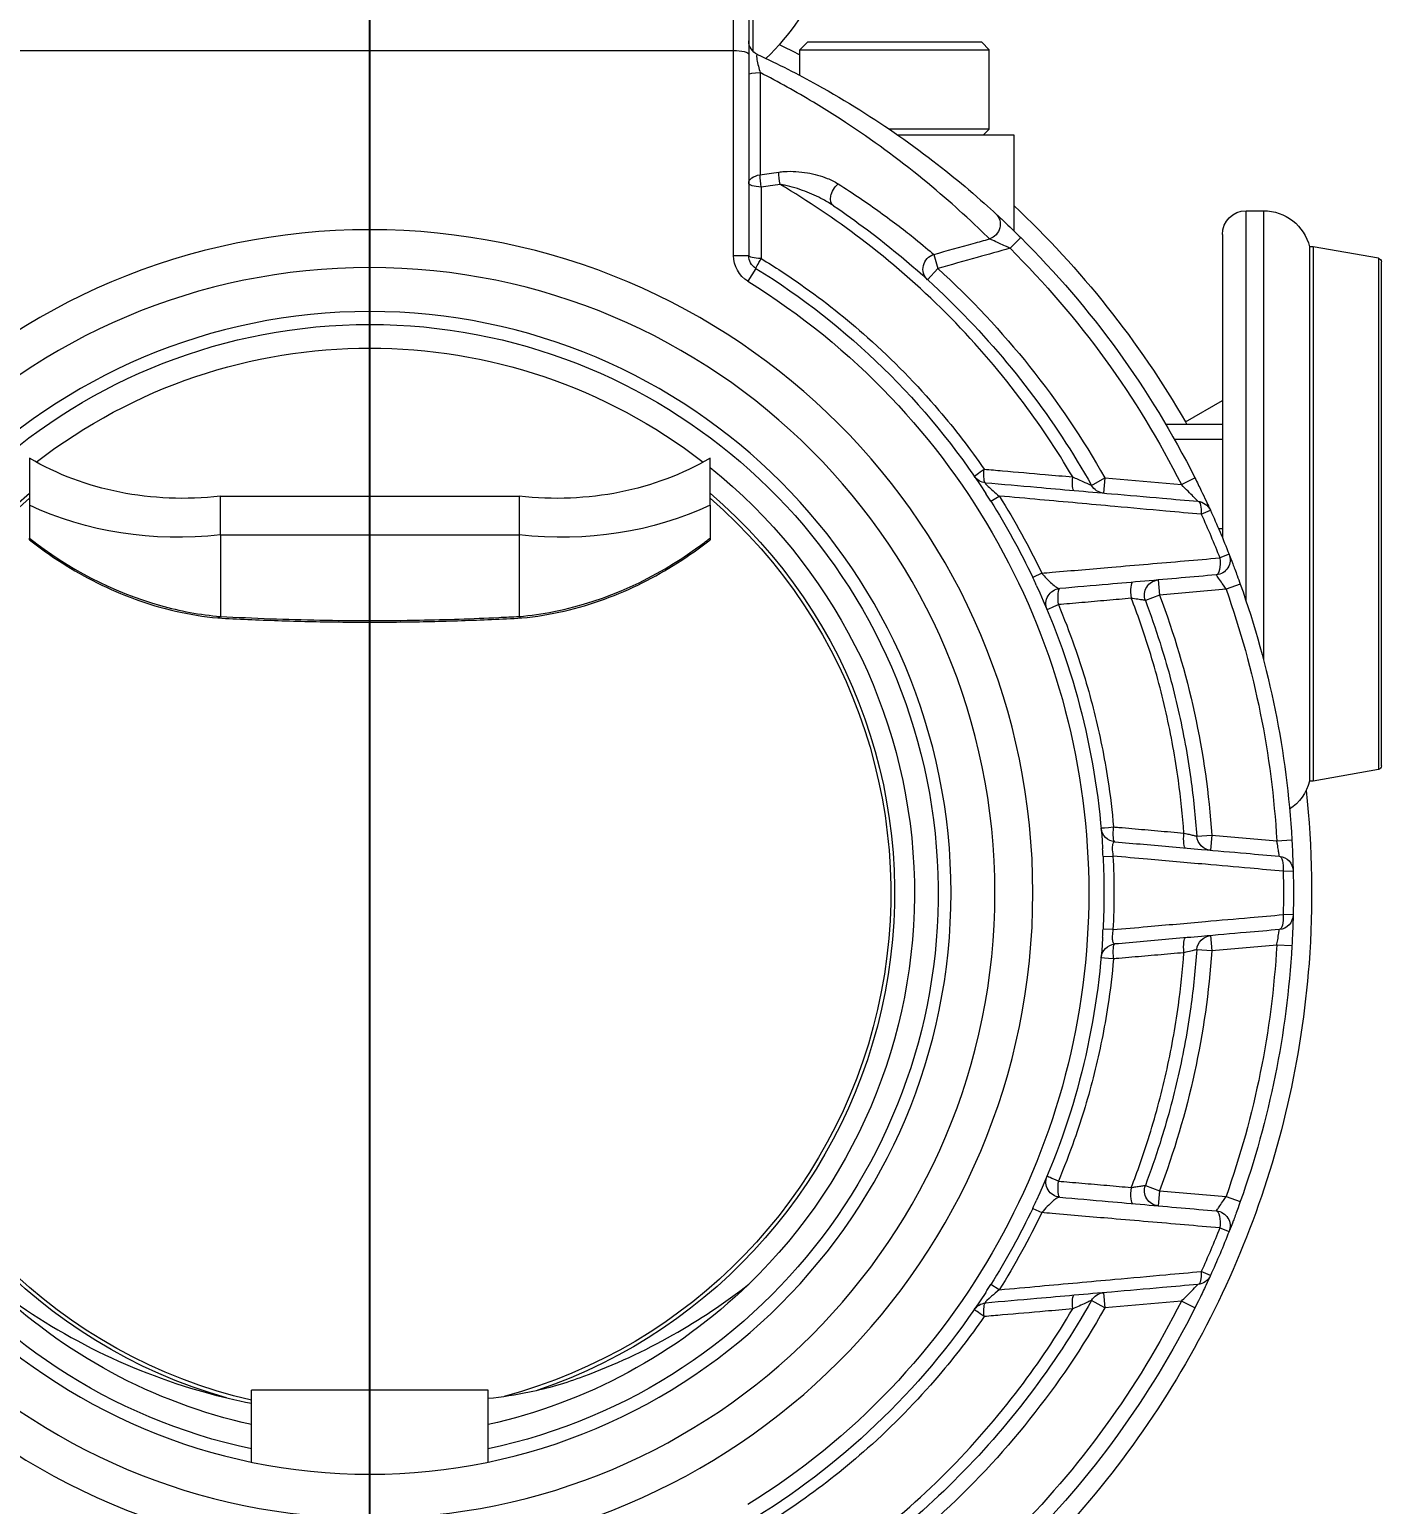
# Model space of a CAD drawing. Header units: millimetres. Extents: x -20146070 to 165023, y -3349561 to 35447.
# Drawn here: x -365009.2 to -364927.7, y -10946.9 to -10858 of the extents above; entities that cross this region are included whole.
import ezdxf
from ezdxf import colors
from ezdxf.entities.mleader import LeaderData, LeaderLine
from ezdxf.math import Vec2, Vec3

# ---------------------------------------------------------------- set-up
doc = ezdxf.new("R2010")
doc.units = ezdxf.units.MM
doc.header["$LTSCALE"] = 50
doc.linetypes.add('CONTINOUS', pattern=[0])
for name, color, linetype in [('ASPL- FM200-DEVICES', 8, 'Continuous'), ('M-_FM200 PIPE', 1, 'Continuous'), ('M_FIREALAM-_E-', 10, 'Continuous'), ('M_FM 200 Cylinder', 1, 'Continuous')]:
    doc.layers.add(name, color=color, linetype=linetype)
doc.styles.add('RomanS', font='romans__.ttf', dxfattribs={"width": 0.75, "height": 40})

# ---------------------------------------------------------------- blocks, each defined once
blk = doc.blocks.new('180')
at = {"layer": 'ASPL- FM200-DEVICES', "color": 1, "lineweight": 5}
for p, q in [((-38683.898, -130241.567), (-38683.898, -130220.54)), ((-38683.632, -130227.106), (-38683.632, -130241.727)), ((-38682.718, -130241.511), (-38682.718, -130226.696)), ((-38660.778, -130241.511), (-38660.778, -130226.696)), ((-38660.778, -130226.696), (-38660.778, -130241.511)), ((-38697.688, -130241.007), (-38698.145, -130241.464)), ((-38686.718, -130241.464), (-38698.145, -130241.464)), ((-38698.145, -130246.264), (-38698.145, -130241.464)), ((-38697.688, -130241.007), (-38687.175, -130241.007)), ((-38687.175, -130241.007), (-38686.718, -130241.464)), ((-38686.718, -130243.014), (-38686.718, -130241.464)), ((-38660.778, -130241.511), (-38682.718, -130241.511)), ((-38682.718, -130253.875), (-38682.718, -130241.511)), ((-38660.778, -130252.319), (-38660.778, -130241.511)), ((-38638.838, -130241.511), (-38660.778, -130241.511)), ((-38660.778, -130241.511), (-38660.778, -130252.319)), ((-38683.632, -130241.727), (-38683.632, -130253.875)), ((-38692.622, -130246.605), (-38699.631, -130246.605)), ((-38699.631, -130246.605), (-38699.631, -130252.392)), ((-38698.145, -130246.264), (-38692.126, -130246.264)), ((-38697.803, -130246.605), (-38698.145, -130246.264)), ((-38714.684, -130251.176), (-38714.684, -130278.26)), ((-38713.629, -130251.176), (-38714.684, -130251.176)), ((-38713.629, -130274.704), (-38713.629, -130251.176)), ((-38712.2, -130252.605), (-38712.2, -130270.888)), ((-38700.038, -130252.792), (-38699.394, -130253.441)), ((-38721.611, -130254.04), (-38717.686, -130253.347)), ((-38717.686, -130253.347), (-38717.686, -130285.572)), ((-38717.686, -130253.347), (-38717.457, -130253.347)), ((-38717.457, -130253.347), (-38717.457, -130285.572)), ((-38694.799, -130253.808), (-38695.035, -130254.657)), ((-38682.718, -130253.875), (-38683.632, -130253.875)), ((-38721.799, -130284.655), (-38721.799, -130254.265)), ((-38721.611, -130254.04), (-38721.611, -130284.88)), ((-38695.035, -130254.657), (-38694.42, -130255.333)), ((-38684.066, -130254.652), (-38683.585, -130255.43)), ((-38709.976, -130263.91), (-38712.2, -130262.626)), ((-38712.2, -130264.07), (-38708.795, -130264.07)), ((-38712.2, -130264.974), (-38709.315, -130264.974)), ((-38681.301, -130268.931), (-38681.301, -130266.102)), ((-38640.255, -130266.102), (-38640.255, -130268.931)), ((-38709.729, -130267.695), (-38710.546, -130267.284)), ((-38705.112, -130267.291), (-38709.729, -130267.695)), ((-38704.315, -130267.74), (-38705.112, -130267.291)), ((-38705.112, -130267.291), (-38705.032, -130268.201)), ((-38698.236, -130268.7), (-38698.745, -130268.379)), ((-38681.301, -130268.931), (-38681.301, -130270.921)), ((-38669.783, -130268.398), (-38669.783, -130270.718)), ((-38669.736, -130268.4), (-38651.82, -130268.4)), ((-38651.773, -130270.718), (-38651.773, -130268.398)), ((-38640.255, -130268.931), (-38640.255, -130270.921)), ((-38710.931, -130269.481), (-38711.478, -130269.231)), ((-38712.2, -130270.363), (-38711.978, -130270.363)), ((-38651.773, -130270.718), (-38669.783, -130270.718)), ((-38669.783, -130270.718), (-38669.783, -130275.643)), ((-38651.773, -130270.718), (-38651.773, -130275.643)), ((-38712.607, -130271.891), (-38712.047, -130272.111)), ((-38708.333, -130273.443), (-38708.413, -130274.354)), ((-38701.306, -130273.03), (-38700.763, -130273.289)), ((-38713.283, -130273.697), (-38712.421, -130274.003)), ((-38712.421, -130274.003), (-38708.413, -130274.354)), ((-38708.413, -130274.354), (-38707.557, -130274.676)), ((-38721.611, -130284.88), (-38717.686, -130285.572)), ((-38717.686, -130285.572), (-38717.457, -130285.572)), ((-38715.481, -130289.17), (-38716.394, -130289.117)), ((-38711.567, -130288.827), (-38715.481, -130289.17)), ((-38710.655, -130288.89), (-38711.567, -130288.827)), ((-38711.567, -130288.827), (-38711.487, -130289.738)), ((-38705.004, -130290.128), (-38705.605, -130290.098)), ((-38715.869, -130291.004), (-38716.47, -130290.99)), ((-38716.47, -130293.639), (-38715.869, -130293.624)), ((-38711.487, -130294.891), (-38711.567, -130295.801)), ((-38705.605, -130294.53), (-38705.004, -130294.501)), ((-38716.394, -130295.511), (-38715.481, -130295.459)), ((-38715.481, -130295.459), (-38711.567, -130295.801)), ((-38711.567, -130295.801), (-38710.655, -130295.739)), ((-38707.557, -130309.953), (-38708.413, -130310.275)), ((-38712.421, -130310.626), (-38713.283, -130310.931)), ((-38708.413, -130310.275), (-38712.421, -130310.626)), ((-38708.413, -130310.275), (-38708.333, -130311.186)), ((-38700.763, -130311.34), (-38701.306, -130311.598)), ((-38712.047, -130312.518), (-38712.607, -130312.738)), ((-38711.478, -130315.397), (-38710.931, -130315.148)), ((-38698.745, -130316.25), (-38698.236, -130315.929)), ((-38710.546, -130317.345), (-38709.729, -130316.934)), ((-38709.729, -130316.934), (-38705.112, -130317.338)), ((-38705.032, -130316.427), (-38705.112, -130317.338)), ((-38705.112, -130317.338), (-38704.315, -130316.889)), ((-38667.92, -130322.311), (-38653.636, -130322.311)), ((-38667.92, -130326.638), (-38667.92, -130322.311)), ((-38653.636, -130326.638), (-38653.636, -130322.311))]:
    blk.add_line(p, q, dxfattribs=at)
for radius in [229.344, 229.022, 228.544, 39.995, 37.71, 35.059]:
    blk.add_circle((-38660.778, -130292.314), radius, dxfattribs=at)
for centre, radius, start, end in [((-38660.778, -130292.314), 235.904, 90, 270), ((-38660.778, -130292.314), 232.83, 90, 270), ((-38660.778, -130292.314), 229.973, 90, 270), ((-38674.7, -130231.613), 14.395, 129.71514, 226.1397), ((-38684.547, -130240.923), 0.914, 294.82057, 0), ((-38714.684, -130254.033), 2.857, 90, 166.11346), ((-38713.629, -130252.605), 1.428, 0, 90), ((-38660.778, -130292.314), 55.708, 134.80944, 153.3), ((-38660.778, -130292.314), 54.794, 134.80944, 153.3), ((-38684.547, -130253.875), 0.914, 301.72997, 0), ((-38684.547, -130253.875), 1.828, 301.72997, 0), ((-38721.571, -130254.265), 0.229, 100, 180), ((-38660.778, -130292.314), 50.908, 132.29269, 150.55777), ((-38660.778, -130292.314), 44.28, 121.72997, 147.0328), ((-38660.778, -130292.314), 43.366, 121.72997, 238.27003), ((-38660.778, -130292.314), 34.282, 282.0247, 257.9753), ((-38660.778, -130292.314), 32.853, 52.25529, 127.74471), ((-38697.991, -130266.668), 0.914, 275, 325.42585), ((-38660.778, -130292.314), 32.853, 128.65985, 225.92079), ((-38705.112, -130267.291), 0.914, 275, 330.55777), ((-38660.778, -130292.314), 31.653, 130.41923, 251.31866), ((-38660.778, -130292.314), 31.653, 285.85368, 49.58077), ((-38710.646, -130269.61), 0.914, 95, 155.52106), ((-38660.778, -130292.314), 44.882, 147.77173, 154.55401), ((-38660.778, -130292.314), 44.28, 147.77173, 154.55401), ((-38660.778, -130292.314), 31.425, 130.77505, 255.06562), ((-38660.778, -130292.314), 31.425, 283.13656, 49.22495), ((-38660.778, -130292.314), 55.708, 155.52106, 158.49242), ((-38660.778, -130292.314), 55.106, 155.52106, 158.49242), ((-38711.756, -130272.226), 0.914, 158.49242, 265), ((-38708.413, -130274.354), 0.914, 339.34092, 85), ((-38660.778, -130292.314), 55.708, 160.47668, 176.71004), ((-38660.778, -130292.314), 54.794, 160.47668, 176.71004), ((-38660.778, -130292.314), 50.908, 159.34092, 176.07238), ((-38660.778, -130292.314), 44.28, 155.2153, 176.55339), ((-38702.472, -130274.873), 0.914, 337.29984, 85), ((-38721.571, -130284.655), 0.229, 180, 260), ((-38714.684, -130284.887), 2.857, 193.88654, 236.58469), ((-38705.796, -130288.322), 0.914, 275, 354.93265), ((-38711.567, -130288.827), 0.914, 275, 356.07238), ((-38715.556, -130291.012), 0.914, 95, 178.63772), ((-38660.778, -130292.314), 44.882, 177.16993, 182.83007), ((-38660.778, -130292.314), 44.28, 177.16993, 182.83007), ((-38660.778, -130292.314), 55.708, 178.63772, 181.36228), ((-38660.778, -130292.314), 55.106, 178.63772, 181.36228), ((-38715.556, -130293.617), 0.914, 181.36228, 265), ((-38711.567, -130295.801), 0.914, 3.92762, 85), ((-38660.778, -130292.314), 55.708, 183.28996, 199.52332), ((-38660.778, -130292.314), 54.794, 183.28996, 199.52332), ((-38660.778, -130292.314), 50.908, 183.92762, 200.65908), ((-38705.796, -130296.306), 0.914, 5.06735, 85), ((-38660.778, -130292.314), 44.28, 183.44661, 204.7847), ((-38708.413, -130310.275), 0.914, 275, 20.65908), ((-38702.472, -130309.755), 0.914, 275, 22.70016), ((-38711.756, -130312.403), 0.914, 95, 201.50758), ((-38660.778, -130292.314), 44.882, 205.44599, 212.22827), ((-38660.778, -130292.314), 44.28, 205.44599, 212.22827), ((-38660.778, -130292.314), 55.106, 201.50758, 204.47894), ((-38660.778, -130292.314), 55.708, 201.50758, 204.47894), ((-38710.646, -130315.018), 0.914, 204.47894, 265), ((-38660.778, -130292.314), 32.853, 225.92079, 257.44414), ((-38660.778, -130292.314), 32.853, 282.55586, 314.07921), ((-38660.778, -130292.314), 54.794, 206.7, 225.19056), ((-38705.112, -130317.338), 0.914, 29.44223, 85), ((-38660.778, -130292.314), 44.28, 212.9672, 238.27003), ((-38697.991, -130317.961), 0.914, 34.57415, 85), ((-38660.778, -130292.314), 55.708, 206.7, 225.19056), ((-38660.778, -130292.314), 50.908, 209.44223, 227.70731)]:
    blk.add_arc(centre, radius, start, end, dxfattribs=at)
for centre, major_axis, ratio, start_param, end_param in [((-38682.718, -130241.727), (0.914, 0), 0.237088, 1.570796, 3.141593), ((-38684.547, -130242.952), (0.914, 0), 0.120855, 0, 1.330686), ((-38689.254, -130250.115), (0.511, -0.758), 0.599993, 0, 1.95126), ((-38685.681, -130249.341), (-0.13, -0.905), 0.210979, 1.320032, 2.179897), ((-38684.547, -130249.505), (-0.131, -0.905), 0.210615, 1.323763, 2.178662), ((-38684.547, -130249.505), (0.914, 0), 0.275099, 4.880316, 6.283185), ((-38684.547, -130249.505), (0.914, 0), 0.558658, 0, 1.315212), ((-38697.919, -130252.03), (-0.62, 0.672), 0.946472, 0, 2.100107), ((-38695.035, -130254.657), (0.615, -0.676), 0.950802, 0, 2.109566), ((-38684.547, -130253.875), (0.914, 0), 0.205116, 4.883284, 6.283185), ((-38684.547, -130253.875), (0.481, -0.778), 0.039724, 0, 1.306369), ((-38668.914, -130248.528), (16.463, 14.186), 0.855741, 3.426491, 4.034529), ((-38652.642, -130248.528), (16.463, -14.186), 0.855741, 5.390249, 5.998287), ((-38703.332, -130267.135), (0.08, -0.911), 0.16447, 0, 1.45563), ((-38697.991, -130266.668), (0.08, -0.911), 0.164256, 0, 1.453146), ((-38697.991, -130266.668), (0.753, -0.519), 0.013723, 0, 1.368915), ((-38710.646, -130269.61), (-0.08, 0.911), 0.30205, 0, 1.401682), ((-38668.914, -130248.528), (18.394, 15.85), 0.855741, 3.504183, 4.038993), ((-38668.914, -130248.658), (20.455, 0), 0.965926, 4.669897, 4.672192), ((-38652.642, -130248.658), (20.455, 0), 0.965926, 4.752586, 4.754881), ((-38652.642, -130248.528), (18.394, -15.85), 0.855741, 5.385785, 5.920595), ((-38711.756, -130272.226), (-0.08, -0.911), 0.329482, 4.615053, 6.283185), ((-38706.87, -130274.489), (0.08, 0.911), 0.178581, 4.661848, 6.283185), ((-38702.472, -130274.873), (0.08, 0.911), 0.178444, 4.663458, 6.283185), ((-38702.472, -130274.873), (0.843, -0.353), 0.007725, 0, 1.385066), ((-38710.043, -130288.694), (0.08, -0.911), 0.171944, 0, 1.543141), ((-38705.796, -130288.322), (0.08, -0.911), 0.171834, 0, 1.541848), ((-38705.796, -130288.322), (0.911, -0.081), 0.00155, 6.283185, 7.678911), ((-38715.556, -130291.012), (-0.08, 0.911), 0.340158, 0, 1.532886), ((-38715.556, -130293.617), (-0.08, -0.911), 0.340158, 4.750299, 6.283185), ((-38710.043, -130295.935), (0.08, 0.911), 0.171944, 4.740044, 6.283185), ((-38705.796, -130296.306), (0.08, 0.911), 0.171834, 4.741337, 6.283185), ((-38705.796, -130296.306), (0.911, 0.081), 0.00155, 4.887459, 6.283185), ((-38702.472, -130309.755), (0.08, -0.911), 0.178444, 0, 1.619728), ((-38702.472, -130309.755), (0.843, 0.353), 0.007725, 4.898119, 6.283186), ((-38706.87, -130310.14), (0.08, -0.911), 0.178581, 0, 1.621337), ((-38711.756, -130312.403), (-0.08, 0.911), 0.329482, 0, 1.668132), ((-38710.646, -130315.018), (-0.08, -0.911), 0.30205, 4.881503, 6.283185), ((-38703.332, -130317.494), (0.08, 0.911), 0.16447, 4.827555, 6.283185), ((-38697.991, -130317.961), (0.08, 0.911), 0.164256, 4.830039, 6.283185), ((-38697.991, -130317.961), (0.753, 0.519), 0.013723, 4.91427, 6.283185)]:
    blk.add_ellipse(centre, major_axis=major_axis, ratio=ratio, start_param=start_param, end_param=end_param, dxfattribs=at)
for points in [[(-38685.477, -130241.156), (-38685.893, -130241.357), (-38686.306, -130241.563), (-38686.717, -130241.774)], [(-38699.631, -130250.869), (-38703.644, -130254.632), (-38707.181, -130259.07), (-38709.976, -130263.91)], [(-38709.976, -130263.91), (-38710.007, -130263.963), (-38710.037, -130264.017), (-38710.068, -130264.07)], [(-38698.236, -130268.7), (-38698.134, -130268.538), (-38698.03, -130268.375), (-38697.929, -130268.219)], [(-38681.301, -130270.921), (-38681.301, -130270.985), (-38681.301, -130271.021), (-38681.301, -130271.021)], [(-38640.255, -130271.021), (-38640.255, -130271.021), (-38640.255, -130270.985), (-38640.255, -130270.921)], [(-38669.785, -130275.649), (-38669.838, -130275.712), (-38669.89, -130275.741), (-38669.94, -130275.736)], [(-38669.783, -130275.643), (-38669.783, -130275.645), (-38669.783, -130275.647), (-38669.785, -130275.649)], [(-38651.771, -130275.649), (-38651.773, -130275.647), (-38651.773, -130275.645), (-38651.773, -130275.643)], [(-38651.771, -130275.649), (-38651.718, -130275.712), (-38651.666, -130275.741), (-38651.616, -130275.736)], [(-38705.004, -130290.128), (-38704.997, -130289.968), (-38704.988, -130289.808), (-38704.978, -130289.652)], [(-38700.763, -130311.34), (-38700.837, -130311.185), (-38700.91, -130311.029), (-38700.98, -130310.877)], [(-38697.929, -130316.41), (-38698.03, -130316.253), (-38698.134, -130316.09), (-38698.236, -130315.929)]]:
    blk.add_open_spline(points, degree=3, dxfattribs=at)
for points, knots in [([(-38684.163, -130241.753), (-38685.398, -130242.324), (-38686.6, -130242.935), (-38689.541, -130244.563), (-38691.205, -130245.615), (-38692.686, -130246.65), (-38694.352, -130247.814), (-38695.809, -130248.976), (-38697.597, -130250.498), (-38698.159, -130251.007), (-38698.539, -130251.358)], [0.248267, 0.248267, 0.248267, 0.248267, 0.709245, 0.709245, 1.418491, 1.418491, 1.418491, 2.215656, 2.215656, 2.736631, 2.736631, 2.736631, 2.736631]), ([(-38684.163, -130241.753), (-38684.151, -130241.747), (-38684.14, -130241.747), (-38684.119, -130241.765), (-38684.112, -130241.793), (-38684.108, -130241.893), (-38684.116, -130241.976), (-38684.152, -130242.189), (-38684.182, -130242.321), (-38684.251, -130242.585), (-38684.288, -130242.716), (-38684.329, -130242.845)], [0, 0, 0, 0, 0.0367907, 0.0367907, 0.0956558, 0.0956558, 0.1721804, 0.1721804, 0.2558879, 0.2558879, 0.3297716, 0.3297716, 0.3297716, 0.3297716]), ([(-38698.155, -130252.875), (-38697.781, -130252.506), (-38697.228, -130251.971), (-38695.468, -130250.367), (-38694.034, -130249.14), (-38692.394, -130247.906), (-38690.934, -130246.809), (-38689.296, -130245.69), (-38686.503, -130244.011), (-38685.431, -130243.413), (-38684.329, -130242.845)], [-2.736631, -2.736631, -2.736631, -2.736631, -2.215656, -2.215656, -1.418491, -1.418491, -1.418491, -0.709245, -0.709245, -0.290531, -0.290531, -0.290531, -0.290531]), ([(-38684.329, -130242.845), (-38684.328, -130243.237), (-38684.326, -130243.628), (-38684.323, -130244.741), (-38684.321, -130245.455), (-38684.32, -130246.146), (-38684.318, -130246.838), (-38684.317, -130247.513), (-38684.316, -130248.45), (-38684.316, -130248.733), (-38684.316, -130249.01)], [0.1218964, 0.1218964, 0.1218964, 0.1218964, 0.263591, 0.263591, 0.527182, 0.527182, 0.527182, 0.790773, 0.790773, 0.9077673, 0.9077673, 0.9077673, 0.9077673]), ([(-38689.022, -130249.549), (-38689.952, -130250.137), (-38690.806, -130250.719), (-38692.375, -130251.85), (-38693.089, -130252.403), (-38694.137, -130253.246), (-38694.516, -130253.565), (-38694.799, -130253.808)], [1.965846, 1.965846, 1.965846, 1.965846, 2.431098, 2.431098, 2.934278, 2.934278, 3.3459, 3.3459, 3.3459, 3.3459]), ([(-38685.45, -130248.846), (-38685.556, -130248.83), (-38685.663, -130248.819), (-38686.25, -130248.777), (-38686.722, -130248.812), (-38687.595, -130248.962), (-38688.001, -130249.075), (-38688.607, -130249.317), (-38688.826, -130249.425), (-38689.022, -130249.549)], [-0.4594626, -0.4594626, -0.4594626, -0.4594626, -0.422823, -0.422823, -0.2566052, -0.2566052, -0.0986943, -0.0986943, 0, 0, 0, 0]), ([(-38684.316, -130249.01), (-38684.497, -130248.984), (-38684.678, -130248.958), (-38684.859, -130248.932), (-38685.056, -130248.903), (-38685.253, -130248.874), (-38685.45, -130248.846)], [0.118784, 0.118784, 0.118784, 0.118784, 0.1811574, 0.1811574, 0.1811574, 0.249082, 0.249082, 0.249082, 0.249082]), ([(-38703.174, -130267.226), (-38702.207, -130265.585), (-38701.142, -130263.994), (-38698.617, -130260.657), (-38697.12, -130258.94), (-38695.522, -130257.339), (-38693.923, -130255.738), (-38692.207, -130254.239), (-38688.837, -130251.678), (-38687.209, -130250.585), (-38685.528, -130249.592)], [-2.885239, -2.885239, -2.885239, -2.885239, -2.2532, -2.2532, -1.502133, -1.502133, -1.502133, -0.751067, -0.751067, -0.104684, -0.104684, -0.104684, -0.104684]), ([(-38688.743, -130250.873), (-38688.55, -130250.743), (-38688.341, -130250.619), (-38687.774, -130250.315), (-38687.404, -130250.148), (-38686.623, -130249.851), (-38686.209, -130249.724), (-38685.708, -130249.621), (-38685.618, -130249.605), (-38685.528, -130249.592)], [0, 0, 0, 0, 0.0986943, 0.0986943, 0.2566052, 0.2566052, 0.422823, 0.422823, 0.4594626, 0.4594626, 0.4594626, 0.4594626]), ([(-38685.528, -130249.592), (-38685.331, -130249.62), (-38685.134, -130249.648), (-38684.937, -130249.676), (-38684.756, -130249.701), (-38684.575, -130249.727), (-38684.394, -130249.752)], [-0.249082, -0.249082, -0.249082, -0.249082, -0.1811574, -0.1811574, -0.1811574, -0.118784, -0.118784, -0.118784, -0.118784]), ([(-38684.394, -130249.752), (-38684.393, -130250.114), (-38684.393, -130250.478), (-38684.393, -130251.247), (-38684.392, -130251.653), (-38684.392, -130252.059), (-38684.392, -130252.555), (-38684.392, -130253.052), (-38684.391, -130253.72), (-38684.391, -130253.89), (-38684.391, -130254.059)], [0.0750689, 0.0750689, 0.0750689, 0.0750689, 0.2030124, 0.2030124, 0.3444337, 0.3444337, 0.3444337, 0.5166506, 0.5166506, 0.5750647, 0.5750647, 0.5750647, 0.5750647]), ([(-38688.743, -130250.873), (-38689.437, -130251.342), (-38690.12, -130251.828), (-38692.634, -130253.715), (-38694.381, -130255.227), (-38696.009, -130256.844), (-38697.637, -130258.461), (-38699.161, -130260.198), (-38701.941, -130263.849), (-38703.198, -130265.761), (-38704.315, -130267.74)], [0.478161, 0.478161, 0.478161, 0.478161, 0.751067, 0.751067, 1.502133, 1.502133, 1.502133, 2.2532, 2.2532, 2.996998, 2.996998, 2.996998, 2.996998]), ([(-38698.539, -130251.358), (-38698.589, -130251.403), (-38698.667, -130251.476), (-38698.901, -130251.694), (-38699.077, -130251.86), (-38699.406, -130252.174), (-38699.551, -130252.314), (-38699.812, -130252.569), (-38699.926, -130252.681), (-38700.038, -130252.792)], [0, 0, 0, 0, 0.068852, 0.068852, 0.1654749, 0.1654749, 0.2344373, 0.2344373, 0.2862535, 0.2862535, 0.2862535, 0.2862535]), ([(-38699.394, -130253.441), (-38699.302, -130253.396), (-38699.208, -130253.352), (-38698.993, -130253.251), (-38698.874, -130253.195), (-38698.602, -130253.071), (-38698.456, -130253.007), (-38698.262, -130252.921), (-38698.197, -130252.893), (-38698.155, -130252.875)], [-0.2862535, -0.2862535, -0.2862535, -0.2862535, -0.2344373, -0.2344373, -0.1654749, -0.1654749, -0.068852, -0.068852, 0, 0, 0, 0]), ([(-38694.799, -130253.808), (-38695.593, -130253.587), (-38696.387, -130253.367), (-38697.506, -130253.056), (-38697.831, -130252.966), (-38698.155, -130252.875)], [0.5930409, 0.5930409, 0.5930409, 0.5930409, 0.8679367, 0.8679367, 0.9803087, 0.9803087, 0.9803087, 0.9803087]), ([(-38699.394, -130253.441), (-38698.735, -130253.625), (-38698.077, -130253.809), (-38696.624, -130254.214), (-38695.829, -130254.436), (-38695.035, -130254.657)], [-1.0959511, -1.0959511, -1.0959511, -1.0959511, -0.8679367, -0.8679367, -0.5930409, -0.5930409, -0.5930409, -0.5930409]), ([(-38684.391, -130254.059), (-38685.205, -130254.557), (-38686.003, -130255.081), (-38688.185, -130256.615), (-38689.529, -130257.682), (-38690.805, -130258.818), (-38692.334, -130260.18), (-38693.771, -130261.649), (-38696.073, -130264.35), (-38696.984, -130265.536), (-38697.833, -130266.761)], [0.48, 0.48, 0.48, 0.48, 0.798353, 0.798353, 1.369447, 1.369447, 1.369447, 2.05417, 2.05417, 2.551897, 2.551897, 2.551897, 2.551897]), ([(-38710.546, -130267.284), (-38710.678, -130267.547), (-38710.809, -130267.813), (-38711.035, -130268.28), (-38711.133, -130268.487), (-38711.287, -130268.815), (-38711.347, -130268.946), (-38711.426, -130269.118), (-38711.451, -130269.172), (-38711.474, -130269.222), (-38711.478, -130269.231), (-38711.478, -130269.231)], [-0.3441681, -0.3441681, -0.3441681, -0.3441681, -0.2475146, -0.2475146, -0.1629501, -0.1629501, -0.0906327, -0.0906327, -0.0348587, -0.0348587, 0, 0, 0, 0]), ([(-38703.174, -130267.226), (-38703.278, -130267.274), (-38703.381, -130267.32), (-38703.64, -130267.437), (-38703.788, -130267.503), (-38704.065, -130267.628), (-38704.185, -130267.681), (-38704.293, -130267.73), (-38704.315, -130267.74), (-38704.315, -130267.74)], [0, 0, 0, 0, 0.0545289, 0.0545289, 0.1417751, 0.1417751, 0.242863, 0.242863, 0.3041163, 0.3041163, 0.3041163, 0.3041163]), ([(-38697.833, -130266.761), (-38698.203, -130266.794), (-38698.573, -130266.826), (-38698.944, -130266.858), (-38699.798, -130266.933), (-38700.651, -130267.007), (-38702.061, -130267.13), (-38702.618, -130267.178), (-38703.174, -130267.226)], [0.4537955, 0.4537955, 0.4537955, 0.4537955, 0.5794132, 0.5794132, 0.5794132, 0.8691199, 0.8691199, 1.0578335, 1.0578335, 1.0578335, 1.0578335]), ([(-38697.911, -130267.578), (-38698.945, -130267.669), (-38699.977, -130267.759), (-38702.511, -130267.981), (-38704.011, -130268.112), (-38705.509, -130268.243), (-38706.537, -130268.333), (-38707.563, -130268.423), (-38709.301, -130268.575), (-38710.014, -130268.637), (-38710.726, -130268.699)], [-1.933612, -1.933612, -1.933612, -1.933612, -1.573606, -1.573606, -1.04907, -1.04907, -1.04907, -0.689393, -0.689393, -0.439374, -0.439374, -0.439374, -0.439374]), ([(-38710.726, -130268.699), (-38710.726, -130268.699), (-38710.721, -130268.694), (-38710.697, -130268.669), (-38710.67, -130268.641), (-38710.586, -130268.552), (-38710.521, -130268.485), (-38710.356, -130268.316), (-38710.251, -130268.209), (-38710.01, -130267.968), (-38709.87, -130267.831), (-38709.729, -130267.695)], [0, 0, 0, 0, 0.0348587, 0.0348587, 0.0906327, 0.0906327, 0.1629501, 0.1629501, 0.2475146, 0.2475146, 0.3441681, 0.3441681, 0.3441681, 0.3441681]), ([(-38697.911, -130267.578), (-38697.899, -130267.577), (-38697.892, -130267.58), (-38697.887, -130267.598), (-38697.898, -130267.619), (-38697.956, -130267.69), (-38698.013, -130267.746), (-38698.165, -130267.888), (-38698.264, -130267.974), (-38698.488, -130268.166), (-38698.616, -130268.273), (-38698.745, -130268.379)], [0, 0, 0, 0, 0.0309664, 0.0309664, 0.0805126, 0.0805126, 0.1449227, 0.1449227, 0.2173476, 0.2173476, 0.2967426, 0.2967426, 0.2967426, 0.2967426]), ([(-38710.931, -130269.481), (-38710.218, -130269.416), (-38709.505, -130269.352), (-38707.764, -130269.195), (-38706.736, -130269.103), (-38705.707, -130269.01), (-38704.207, -130268.874), (-38702.704, -130268.738), (-38700.382, -130268.528), (-38699.564, -130268.453), (-38698.745, -130268.379)], [0.439374, 0.439374, 0.439374, 0.439374, 0.689393, 0.689393, 1.04907, 1.04907, 1.04907, 1.573606, 1.573606, 1.858257, 1.858257, 1.858257, 1.858257]), ([(-38669.785, -130275.649), (-38670.491, -130275.586), (-38671.197, -130275.485), (-38675.11, -130274.706), (-38678.035, -130273.313), (-38680.816, -130271.294), (-38681.061, -130271.11), (-38681.301, -130270.921)], [3.89335, 3.89335, 3.89335, 3.89335, 4.105762, 4.105762, 5.097343, 5.097343, 5.194231, 5.194231, 5.194231, 5.194231]), ([(-38640.255, -130270.921), (-38642.572, -130272.741), (-38645.22, -130274.164), (-38649.328, -130275.313), (-38650.543, -130275.539), (-38651.771, -130275.649)], [1.003147, 1.003147, 1.003147, 1.003147, 1.935062, 1.935062, 2.304027, 2.304027, 2.304027, 2.304027]), ([(-38669.94, -130275.736), (-38670.814, -130275.653), (-38671.668, -130275.512), (-38673.338, -130275.126), (-38674.151, -130274.883), (-38675.718, -130274.312), (-38676.478, -130273.983), (-38677.948, -130273.252), (-38678.657, -130272.848), (-38680.019, -130271.98), (-38680.672, -130271.516), (-38681.301, -130271.021)], [3.892663, 3.892663, 3.892663, 3.892663, 4.146339, 4.146339, 4.400014, 4.400014, 4.65369, 4.65369, 4.907366, 4.907366, 5.161041, 5.161041, 5.161041, 5.161041]), ([(-38640.255, -130271.021), (-38640.884, -130271.516), (-38641.537, -130271.98), (-38642.899, -130272.848), (-38643.608, -130273.252), (-38645.078, -130273.983), (-38645.838, -130274.312), (-38647.405, -130274.883), (-38648.218, -130275.126), (-38649.888, -130275.512), (-38650.742, -130275.653), (-38651.616, -130275.736)], [1.036336, 1.036336, 1.036336, 1.036336, 1.290012, 1.290012, 1.543687, 1.543687, 1.797363, 1.797363, 2.051038, 2.051038, 2.304714, 2.304714, 2.304714, 2.304714]), ([(-38712.607, -130271.891), (-38712.607, -130271.891), (-38712.618, -130271.92), (-38712.677, -130272.07), (-38712.744, -130272.24), (-38712.907, -130272.668), (-38713, -130272.917), (-38713.158, -130273.349), (-38713.221, -130273.524), (-38713.283, -130273.697)], [-0.3237095, -0.3237095, -0.3237095, -0.3237095, -0.2607759, -0.2607759, -0.1568886, -0.1568886, -0.0603418, -0.0603418, 0, 0, 0, 0]), ([(-38701.306, -130273.03), (-38701.516, -130273.012), (-38701.726, -130272.995), (-38703.134, -130272.875), (-38704.33, -130272.772), (-38705.526, -130272.67), (-38706.992, -130272.545), (-38708.457, -130272.419), (-38710.63, -130272.233), (-38711.339, -130272.172), (-38712.047, -130272.111)], [0.539728, 0.539728, 0.539728, 0.539728, 0.613944, 0.613944, 1.037022, 1.037022, 1.037022, 1.555533, 1.555533, 1.806493, 1.806493, 1.806493, 1.806493]), ([(-38712.421, -130274.003), (-38712.368, -130273.92), (-38712.314, -130273.836), (-38712.178, -130273.628), (-38712.097, -130273.509), (-38711.955, -130273.304), (-38711.897, -130273.222), (-38711.846, -130273.15), (-38711.836, -130273.136), (-38711.836, -130273.136)], [0, 0, 0, 0, 0.0603418, 0.0603418, 0.1568886, 0.1568886, 0.2607759, 0.2607759, 0.3237095, 0.3237095, 0.3237095, 0.3237095]), ([(-38711.836, -130273.136), (-38711.128, -130273.198), (-38710.42, -130273.26), (-38708.248, -130273.45), (-38706.784, -130273.578), (-38705.32, -130273.706), (-38704.344, -130273.792), (-38703.368, -130273.877), (-38702.392, -130273.963)], [-1.806493, -1.806493, -1.806493, -1.806493, -1.555533, -1.555533, -1.037022, -1.037022, -1.037022, -0.69166, -0.69166, -0.69166, -0.69166]), ([(-38701.306, -130273.03), (-38701.354, -130273.087), (-38701.403, -130273.143), (-38701.533, -130273.288), (-38701.614, -130273.374), (-38701.792, -130273.555), (-38701.888, -130273.645), (-38702.082, -130273.811), (-38702.177, -130273.88), (-38702.31, -130273.951), (-38702.358, -130273.966), (-38702.392, -130273.963)], [0, 0, 0, 0, 0.0428831, 0.0428831, 0.111496, 0.111496, 0.1975348, 0.1975348, 0.2989951, 0.2989951, 0.374051, 0.374051, 0.374051, 0.374051]), ([(-38700.98, -130273.752), (-38700.961, -130273.711), (-38700.943, -130273.671), (-38700.871, -130273.517), (-38700.817, -130273.403), (-38700.763, -130273.289)], [-0.05826173, -0.05826173, -0.05826173, -0.05826173, -0.04288306, -0.04288306, 0, 0, 0, 0]), ([(-38707.557, -130274.676), (-38707.874, -130275.517), (-38708.169, -130276.367), (-38708.865, -130278.564), (-38709.232, -130279.922), (-38709.542, -130281.291), (-38709.851, -130282.659), (-38710.103, -130284.043), (-38710.456, -130286.583), (-38710.575, -130287.736), (-38710.655, -130288.89)], [0.16541, 0.16541, 0.16541, 0.16541, 0.459235, 0.459235, 0.918469, 0.918469, 0.918469, 1.377704, 1.377704, 1.756213, 1.756213, 1.756213, 1.756213]), ([(-38709.885, -130288.706), (-38709.807, -130287.648), (-38709.695, -130286.591), (-38709.36, -130284.168), (-38709.112, -130282.805), (-38708.809, -130281.457), (-38708.505, -130280.109), (-38708.144, -130278.771), (-38707.419, -130276.473), (-38707.08, -130275.505), (-38706.711, -130274.549)], [-1.729987, -1.729987, -1.729987, -1.729987, -1.377704, -1.377704, -0.918469, -0.918469, -0.918469, -0.459235, -0.459235, -0.119098, -0.119098, -0.119098, -0.119098]), ([(-38707.557, -130274.676), (-38707.557, -130274.676), (-38707.551, -130274.675), (-38707.52, -130274.67), (-38707.485, -130274.665), (-38707.376, -130274.649), (-38707.292, -130274.637), (-38707.079, -130274.605), (-38706.945, -130274.585), (-38706.772, -130274.558), (-38706.742, -130274.553), (-38706.711, -130274.549)], [0, 0, 0, 0, 0.0379266, 0.0379266, 0.0986093, 0.0986093, 0.1762011, 0.1762011, 0.266035, 0.266035, 0.2847592, 0.2847592, 0.2847592, 0.2847592]), ([(-38706.711, -130274.549), (-38706.469, -130274.57), (-38706.226, -130274.591), (-38705.483, -130274.656), (-38704.982, -130274.699), (-38704.482, -130274.743), (-38703.982, -130274.787), (-38703.482, -130274.83), (-38702.759, -130274.893), (-38702.536, -130274.913), (-38702.313, -130274.932)], [0.0875288, 0.0875288, 0.0875288, 0.0875288, 0.1701418, 0.1701418, 0.3402837, 0.3402837, 0.3402837, 0.5104255, 0.5104255, 0.5862068, 0.5862068, 0.5862068, 0.5862068]), ([(-38702.313, -130274.932), (-38702.657, -130275.751), (-38702.977, -130276.582), (-38703.734, -130278.735), (-38704.135, -130280.071), (-38704.473, -130281.421), (-38704.81, -130282.77), (-38705.085, -130284.138), (-38705.44, -130286.452), (-38705.553, -130287.393), (-38705.637, -130288.335)], [0.16834, 0.16834, 0.16834, 0.16834, 0.465212, 0.465212, 0.930425, 0.930425, 0.930425, 1.395637, 1.395637, 1.711749, 1.711749, 1.711749, 1.711749]), ([(-38651.621, -130275.736), (-38652.82, -130275.799), (-38654.032, -130275.852), (-38656.473, -130275.934), (-38657.701, -130275.963), (-38660.162, -130275.992), (-38661.394, -130275.992), (-38663.855, -130275.963), (-38665.083, -130275.934), (-38667.524, -130275.852), (-38668.736, -130275.799), (-38669.935, -130275.736)], [1.663619, 1.663619, 1.663619, 1.663619, 2.066426, 2.066426, 2.469233, 2.469233, 2.87204, 2.87204, 3.274847, 3.274847, 3.677654, 3.677654, 3.677654, 3.677654]), ([(-38651.773, -130275.643), (-38652.771, -130275.695), (-38653.773, -130275.74), (-38656.769, -130275.851), (-38658.776, -130275.891), (-38661.779, -130275.891), (-38662.781, -130275.881), (-38665.383, -130275.831), (-38666.978, -130275.776), (-38668.967, -130275.684), (-38669.375, -130275.664), (-38669.783, -130275.643)], [1.664151, 1.664151, 1.664151, 1.664151, 2.002977, 2.002977, 2.670637, 2.670637, 3.004466, 3.004466, 3.538593, 3.538593, 3.677122, 3.677122, 3.677122, 3.677122]), ([(-38717.25, -130286.141), (-38717.628, -130289.598), (-38717.688, -130293.088), (-38717.427, -130296.565), (-38717.212, -130299.43), (-38716.779, -130302.281), (-38716.135, -130305.073), (-38715.507, -130307.798), (-38714.679, -130310.473), (-38713.658, -130313.075), (-38711.591, -130318.338), (-38708.719, -130323.311), (-38705.197, -130327.729), (-38701.673, -130332.149), (-38697.466, -130336.056), (-38692.789, -130339.245), (-38690.46, -130340.834), (-38688.015, -130342.247), (-38685.477, -130343.473)], [0.0184051, 0.0184051, 0.0184051, 0.0184051, 0.0476837, 0.0476837, 0.0476837, 0.0718112, 0.0718112, 0.0718112, 0.0953563, 0.0953563, 0.0953563, 0.1429923, 0.1429923, 0.1429923, 0.190647, 0.190647, 0.190647, 0.2143814, 0.2143814, 0.2143814, 0.2143814]), ([(-38709.885, -130288.706), (-38709.945, -130288.72), (-38710.004, -130288.735), (-38710.153, -130288.771), (-38710.238, -130288.791), (-38710.411, -130288.832), (-38710.492, -130288.851), (-38710.618, -130288.881), (-38710.655, -130288.89), (-38710.655, -130288.89)], [0, 0, 0, 0, 0.0402327, 0.0402327, 0.1046051, 0.1046051, 0.1867265, 0.1867265, 0.2837028, 0.2837028, 0.2837028, 0.2837028]), ([(-38705.637, -130288.335), (-38705.747, -130288.345), (-38705.857, -130288.354), (-38706.486, -130288.409), (-38707.006, -130288.454), (-38707.526, -130288.5), (-38708.046, -130288.545), (-38708.566, -130288.591), (-38709.352, -130288.659), (-38709.619, -130288.682), (-38709.885, -130288.706)], [0.1394348, 0.1394348, 0.1394348, 0.1394348, 0.1766783, 0.1766783, 0.3533565, 0.3533565, 0.3533565, 0.5300348, 0.5300348, 0.6204397, 0.6204397, 0.6204397, 0.6204397]), ([(-38716.394, -130289.117), (-38716.402, -130289.253), (-38716.409, -130289.389), (-38716.429, -130289.794), (-38716.44, -130290.053), (-38716.455, -130290.469), (-38716.46, -130290.632), (-38716.466, -130290.848), (-38716.468, -130290.916), (-38716.47, -130290.978), (-38716.47, -130290.99), (-38716.47, -130290.99)], [-0.3189558, -0.3189558, -0.3189558, -0.3189558, -0.2743975, -0.2743975, -0.1831447, -0.1831447, -0.1028191, -0.1028191, -0.0395458, -0.0395458, 0, 0, 0, 0]), ([(-38715.636, -130290.101), (-38715.636, -130290.101), (-38715.635, -130290.095), (-38715.631, -130290.064), (-38715.626, -130290.031), (-38715.611, -130289.923), (-38715.599, -130289.842), (-38715.567, -130289.635), (-38715.545, -130289.506), (-38715.508, -130289.305), (-38715.495, -130289.237), (-38715.481, -130289.17)], [0, 0, 0, 0, 0.0395458, 0.0395458, 0.1028191, 0.1028191, 0.1831447, 0.1831447, 0.2743975, 0.2743975, 0.3189558, 0.3189558, 0.3189558, 0.3189558]), ([(-38705.716, -130289.233), (-38706.295, -130289.284), (-38706.874, -130289.334), (-38708.618, -130289.487), (-38709.782, -130289.589), (-38710.946, -130289.691), (-38711.843, -130289.769), (-38712.739, -130289.848), (-38714.303, -130289.984), (-38714.969, -130290.043), (-38715.636, -130290.101)], [-1.448981, -1.448981, -1.448981, -1.448981, -1.242968, -1.242968, -0.828645, -0.828645, -0.828645, -0.50961, -0.50961, -0.272361, -0.272361, -0.272361, -0.272361]), ([(-38705.716, -130289.233), (-38705.696, -130289.231), (-38705.677, -130289.236), (-38705.632, -130289.264), (-38705.61, -130289.297), (-38705.572, -130289.41), (-38705.561, -130289.499), (-38705.559, -130289.75), (-38705.576, -130289.924), (-38705.605, -130290.098)], [0, 0, 0, 0, 0.0426791, 0.0426791, 0.1109657, 0.1109657, 0.1984709, 0.1984709, 0.3136183, 0.3136183, 0.3136183, 0.3136183]), ([(-38715.869, -130291.004), (-38715.202, -130290.945), (-38714.535, -130290.887), (-38712.972, -130290.749), (-38712.076, -130290.67), (-38711.179, -130290.591), (-38710.015, -130290.488), (-38708.851, -130290.385), (-38706.993, -130290.221), (-38706.299, -130290.16), (-38705.605, -130290.098)], [0.272361, 0.272361, 0.272361, 0.272361, 0.50961, 0.50961, 0.828645, 0.828645, 0.828645, 1.242968, 1.242968, 1.489742, 1.489742, 1.489742, 1.489742]), ([(-38716.47, -130293.639), (-38716.47, -130293.639), (-38716.47, -130293.648), (-38716.468, -130293.723), (-38716.465, -130293.863), (-38716.451, -130294.288), (-38716.441, -130294.577), (-38716.417, -130295.09), (-38716.406, -130295.302), (-38716.394, -130295.511)], [-0.3190647, -0.3190647, -0.3190647, -0.3190647, -0.2838394, -0.2838394, -0.1785156, -0.1785156, -0.0686599, -0.0686599, 0, 0, 0, 0]), ([(-38705.605, -130294.53), (-38706.299, -130294.469), (-38706.993, -130294.408), (-38708.851, -130294.243), (-38710.015, -130294.141), (-38711.179, -130294.038), (-38712.076, -130293.959), (-38712.972, -130293.88), (-38714.535, -130293.742), (-38715.202, -130293.683), (-38715.869, -130293.624)], [0.167549, 0.167549, 0.167549, 0.167549, 0.414323, 0.414323, 0.828645, 0.828645, 0.828645, 1.147681, 1.147681, 1.38493, 1.38493, 1.38493, 1.38493]), ([(-38715.481, -130295.459), (-38715.502, -130295.355), (-38715.522, -130295.249), (-38715.567, -130294.994), (-38715.59, -130294.85), (-38715.621, -130294.639), (-38715.63, -130294.569), (-38715.635, -130294.532), (-38715.636, -130294.528), (-38715.636, -130294.528)], [0, 0, 0, 0, 0.0686599, 0.0686599, 0.1785156, 0.1785156, 0.2838394, 0.2838394, 0.3190647, 0.3190647, 0.3190647, 0.3190647]), ([(-38715.636, -130294.528), (-38714.969, -130294.586), (-38714.303, -130294.644), (-38712.739, -130294.781), (-38711.843, -130294.859), (-38710.946, -130294.938), (-38709.782, -130295.04), (-38708.618, -130295.142), (-38706.874, -130295.294), (-38706.295, -130295.345), (-38705.716, -130295.396)], [-1.38493, -1.38493, -1.38493, -1.38493, -1.147681, -1.147681, -0.828645, -0.828645, -0.828645, -0.414323, -0.414323, -0.20831, -0.20831, -0.20831, -0.20831]), ([(-38705.605, -130294.53), (-38705.596, -130294.588), (-38705.587, -130294.645), (-38705.57, -130294.792), (-38705.563, -130294.878), (-38705.558, -130295.061), (-38705.564, -130295.15), (-38705.593, -130295.298), (-38705.618, -130295.351), (-38705.671, -130295.391), (-38705.693, -130295.398), (-38705.716, -130295.396)], [0, 0, 0, 0, 0.037856, 0.037856, 0.0984256, 0.0984256, 0.177166, 0.177166, 0.2646733, 0.2646733, 0.314067, 0.314067, 0.314067, 0.314067]), ([(-38704.978, -130294.976), (-38704.981, -130294.929), (-38704.984, -130294.882), (-38704.993, -130294.724), (-38704.999, -130294.612), (-38705.004, -130294.501)], [-0.05436788, -0.05436788, -0.05436788, -0.05436788, -0.03785598, -0.03785598, 0, 0, 0, 0]), ([(-38710.655, -130295.739), (-38710.655, -130295.739), (-38710.649, -130295.74), (-38710.619, -130295.747), (-38710.587, -130295.755), (-38710.482, -130295.78), (-38710.402, -130295.798), (-38710.185, -130295.85), (-38710.038, -130295.886), (-38709.885, -130295.923)], [0, 0, 0, 0, 0.0388634, 0.0388634, 0.1010449, 0.1010449, 0.1808752, 0.1808752, 0.2837169, 0.2837169, 0.2837169, 0.2837169]), ([(-38710.655, -130295.739), (-38710.575, -130296.893), (-38710.456, -130298.046), (-38710.103, -130300.586), (-38709.851, -130301.97), (-38709.542, -130303.338), (-38709.232, -130304.707), (-38708.865, -130306.064), (-38708.169, -130308.262), (-38707.874, -130309.112), (-38707.557, -130309.953)], [0.080726, 0.080726, 0.080726, 0.080726, 0.459235, 0.459235, 0.918469, 0.918469, 0.918469, 1.377704, 1.377704, 1.671528, 1.671528, 1.671528, 1.671528]), ([(-38709.885, -130295.923), (-38709.619, -130295.946), (-38709.352, -130295.97), (-38708.566, -130296.038), (-38708.046, -130296.083), (-38707.526, -130296.129), (-38707.006, -130296.174), (-38706.486, -130296.22), (-38705.857, -130296.274), (-38705.747, -130296.284), (-38705.637, -130296.294)], [0.0862734, 0.0862734, 0.0862734, 0.0862734, 0.1766783, 0.1766783, 0.3533565, 0.3533565, 0.3533565, 0.5300348, 0.5300348, 0.5672783, 0.5672783, 0.5672783, 0.5672783]), ([(-38706.711, -130310.08), (-38707.08, -130309.124), (-38707.419, -130308.156), (-38708.144, -130305.858), (-38708.505, -130304.52), (-38708.809, -130303.172), (-38709.112, -130301.824), (-38709.36, -130300.461), (-38709.695, -130298.038), (-38709.807, -130296.981), (-38709.885, -130295.923)], [-1.71784, -1.71784, -1.71784, -1.71784, -1.377704, -1.377704, -0.918469, -0.918469, -0.918469, -0.459235, -0.459235, -0.106952, -0.106952, -0.106952, -0.106952]), ([(-38705.637, -130296.294), (-38705.553, -130297.236), (-38705.44, -130298.177), (-38705.085, -130300.49), (-38704.81, -130301.858), (-38704.473, -130303.208), (-38704.135, -130304.557), (-38703.734, -130305.893), (-38702.977, -130308.047), (-38702.657, -130308.877), (-38702.313, -130309.697)], [0.1491, 0.1491, 0.1491, 0.1491, 0.465212, 0.465212, 0.930425, 0.930425, 0.930425, 1.395637, 1.395637, 1.692509, 1.692509, 1.692509, 1.692509]), ([(-38706.711, -130310.08), (-38706.78, -130310.069), (-38706.847, -130310.059), (-38707.017, -130310.033), (-38707.113, -130310.018), (-38707.307, -130309.989), (-38707.396, -130309.976), (-38707.523, -130309.958), (-38707.557, -130309.953), (-38707.557, -130309.953)], [0, 0, 0, 0, 0.0422195, 0.0422195, 0.1097706, 0.1097706, 0.1949552, 0.1949552, 0.2847125, 0.2847125, 0.2847125, 0.2847125]), ([(-38702.313, -130309.697), (-38702.536, -130309.716), (-38702.759, -130309.735), (-38703.482, -130309.798), (-38703.982, -130309.842), (-38704.482, -130309.886), (-38704.982, -130309.929), (-38705.483, -130309.973), (-38706.226, -130310.038), (-38706.469, -130310.059), (-38706.711, -130310.08)], [0.0943605, 0.0943605, 0.0943605, 0.0943605, 0.1701418, 0.1701418, 0.3402837, 0.3402837, 0.3402837, 0.5104255, 0.5104255, 0.5930385, 0.5930385, 0.5930385, 0.5930385]), ([(-38713.283, -130310.931), (-38713.225, -130311.096), (-38713.165, -130311.26), (-38713.017, -130311.666), (-38712.93, -130311.9), (-38712.789, -130312.271), (-38712.732, -130312.417), (-38712.657, -130312.61), (-38712.633, -130312.671), (-38712.611, -130312.727), (-38712.607, -130312.738), (-38712.607, -130312.738)], [-0.3235332, -0.3235332, -0.3235332, -0.3235332, -0.2663757, -0.2663757, -0.1769803, -0.1769803, -0.0996246, -0.0996246, -0.0383171, -0.0383171, 0, 0, 0, 0]), ([(-38711.836, -130311.492), (-38711.836, -130311.492), (-38711.84, -130311.487), (-38711.859, -130311.46), (-38711.88, -130311.431), (-38711.945, -130311.338), (-38711.994, -130311.269), (-38712.116, -130311.091), (-38712.192, -130310.979), (-38712.32, -130310.784), (-38712.371, -130310.705), (-38712.421, -130310.626)], [0, 0, 0, 0, 0.0383171, 0.0383171, 0.0996246, 0.0996246, 0.1769803, 0.1769803, 0.2663757, 0.2663757, 0.3235332, 0.3235332, 0.3235332, 0.3235332]), ([(-38702.392, -130310.666), (-38703.368, -130310.751), (-38704.344, -130310.837), (-38705.32, -130310.922), (-38706.784, -130311.05), (-38708.248, -130311.178), (-38710.42, -130311.368), (-38711.128, -130311.43), (-38711.836, -130311.492)], [-1.382385, -1.382385, -1.382385, -1.382385, -1.037022, -1.037022, -1.037022, -0.518511, -0.518511, -0.267552, -0.267552, -0.267552, -0.267552]), ([(-38702.392, -130310.666), (-38702.373, -130310.664), (-38702.349, -130310.668), (-38702.277, -130310.693), (-38702.225, -130310.721), (-38702.105, -130310.802), (-38702.038, -130310.855), (-38701.867, -130311.002), (-38701.756, -130311.109), (-38701.53, -130311.342), (-38701.414, -130311.47), (-38701.306, -130311.598)], [0, 0, 0, 0, 0.0426595, 0.0426595, 0.1109146, 0.1109146, 0.1792577, 0.1792577, 0.2765346, 0.2765346, 0.3740542, 0.3740542, 0.3740542, 0.3740542]), ([(-38712.047, -130312.518), (-38711.339, -130312.457), (-38710.63, -130312.396), (-38708.457, -130312.209), (-38706.992, -130312.084), (-38705.526, -130311.959), (-38704.33, -130311.856), (-38703.134, -130311.754), (-38701.726, -130311.634), (-38701.516, -130311.616), (-38701.306, -130311.598)], [0.267552, 0.267552, 0.267552, 0.267552, 0.518511, 0.518511, 1.037022, 1.037022, 1.037022, 1.4601, 1.4601, 1.534316, 1.534316, 1.534316, 1.534316]), ([(-38711.478, -130315.397), (-38711.478, -130315.397), (-38711.471, -130315.413), (-38711.419, -130315.527), (-38711.329, -130315.725), (-38711.096, -130316.22), (-38710.963, -130316.499), (-38710.733, -130316.97), (-38710.639, -130317.159), (-38710.546, -130317.345)], [-0.3442745, -0.3442745, -0.3442745, -0.3442745, -0.3002737, -0.3002737, -0.177681, -0.177681, -0.0683388, -0.0683388, 0, 0, 0, 0]), ([(-38698.745, -130316.25), (-38699.564, -130316.175), (-38700.382, -130316.101), (-38702.704, -130315.89), (-38704.207, -130315.754), (-38705.707, -130315.619), (-38706.736, -130315.526), (-38707.764, -130315.433), (-38709.505, -130315.276), (-38710.218, -130315.212), (-38710.931, -130315.148)], [0.239884, 0.239884, 0.239884, 0.239884, 0.524535, 0.524535, 1.04907, 1.04907, 1.04907, 1.408748, 1.408748, 1.658767, 1.658767, 1.658767, 1.658767]), ([(-38709.729, -130316.934), (-38709.829, -130316.838), (-38709.928, -130316.741), (-38710.174, -130316.497), (-38710.317, -130316.353), (-38710.565, -130316.098), (-38710.663, -130315.996), (-38710.718, -130315.937), (-38710.726, -130315.929), (-38710.726, -130315.929)], [0, 0, 0, 0, 0.0683388, 0.0683388, 0.177681, 0.177681, 0.3002737, 0.3002737, 0.3442745, 0.3442745, 0.3442745, 0.3442745]), ([(-38710.726, -130315.929), (-38710.014, -130315.991), (-38709.301, -130316.054), (-38707.563, -130316.206), (-38706.537, -130316.296), (-38705.509, -130316.386), (-38704.011, -130316.517), (-38702.511, -130316.648), (-38699.977, -130316.87), (-38698.945, -130316.96), (-38697.911, -130317.05)], [-1.658767, -1.658767, -1.658767, -1.658767, -1.408748, -1.408748, -1.04907, -1.04907, -1.04907, -0.524535, -0.524535, -0.164528, -0.164528, -0.164528, -0.164528]), ([(-38698.745, -130316.25), (-38698.583, -130316.383), (-38698.421, -130316.518), (-38698.06, -130316.832), (-38697.892, -130316.993), (-38697.889, -130317.047), (-38697.896, -130317.052), (-38697.911, -130317.05)], [0, 0, 0, 0, 0.0994273, 0.0994273, 0.2585109, 0.2585109, 0.2961763, 0.2961763, 0.2961763, 0.2961763]), ([(-38673.691, -130321.466), (-38675.533, -130320.783), (-38677.336, -130319.946), (-38680.66, -130318.066), (-38682.194, -130317.04), (-38683.632, -130315.915)], [4.042203, 4.042203, 4.042203, 4.042203, 4.664245, 4.664245, 5.242021, 5.242021, 5.242021, 5.242021]), ([(-38637.924, -130315.915), (-38639.759, -130317.349), (-38641.794, -130318.657), (-38646.148, -130320.868), (-38648.468, -130321.772), (-38651.771, -130322.688), (-38652.701, -130322.908), (-38653.636, -130323.091)], [0, 0, 0, 0, 0.777196, 0.777196, 1.554392, 1.554392, 1.854047, 1.854047, 1.854047, 1.854047]), ([(-38704.315, -130316.889), (-38704.315, -130316.889), (-38704.309, -130316.892), (-38704.278, -130316.906), (-38704.243, -130316.921), (-38704.135, -130316.97), (-38704.052, -130317.007), (-38703.839, -130317.102), (-38703.702, -130317.163), (-38703.434, -130317.284), (-38703.305, -130317.343), (-38703.174, -130317.402)], [0, 0, 0, 0, 0.032687, 0.032687, 0.0849863, 0.0849863, 0.1529753, 0.1529753, 0.235611, 0.235611, 0.304269, 0.304269, 0.304269, 0.304269]), ([(-38704.315, -130316.889), (-38703.198, -130318.868), (-38701.941, -130320.779), (-38699.161, -130324.431), (-38697.637, -130326.168), (-38696.009, -130327.785), (-38694.381, -130329.402), (-38692.634, -130330.914), (-38690.12, -130332.801), (-38689.437, -130333.287), (-38688.743, -130333.755)], [0.007268, 0.007268, 0.007268, 0.007268, 0.751067, 0.751067, 1.502133, 1.502133, 1.502133, 2.2532, 2.2532, 2.526105, 2.526105, 2.526105, 2.526105]), ([(-38703.174, -130317.402), (-38702.618, -130317.451), (-38702.061, -130317.499), (-38700.651, -130317.622), (-38699.797, -130317.696), (-38698.944, -130317.77), (-38698.573, -130317.803), (-38698.203, -130317.835), (-38697.833, -130317.867)], [0.100993, 0.100993, 0.100993, 0.100993, 0.2897145, 0.2897145, 0.5794289, 0.5794289, 0.5794289, 0.705031, 0.705031, 0.705031, 0.705031]), ([(-38685.528, -130335.037), (-38687.209, -130334.044), (-38688.837, -130332.951), (-38692.207, -130330.39), (-38693.923, -130328.89), (-38695.522, -130327.289), (-38697.12, -130325.689), (-38698.617, -130323.971), (-38701.142, -130320.635), (-38702.207, -130319.044), (-38703.174, -130317.402)], [-2.899582, -2.899582, -2.899582, -2.899582, -2.2532, -2.2532, -1.502133, -1.502133, -1.502133, -0.751067, -0.751067, -0.119027, -0.119027, -0.119027, -0.119027]), ([(-38697.833, -130317.867), (-38696.984, -130319.093), (-38696.072, -130320.279), (-38693.771, -130322.98), (-38692.334, -130324.449), (-38690.804, -130325.811), (-38689.53, -130326.946), (-38688.186, -130328.012), (-38686.005, -130329.546), (-38685.206, -130330.071), (-38684.391, -130330.569)], [0.186997, 0.186997, 0.186997, 0.186997, 0.684749, 0.684749, 1.369498, 1.369498, 1.369498, 1.940163, 1.940163, 2.258899, 2.258899, 2.258899, 2.258899]), ([(-38667.92, -130322.789), (-38668.753, -130322.71), (-38669.584, -130322.584), (-38671.525, -130322.179), (-38672.627, -130321.861), (-38673.691, -130321.466)], [0.6941192, 0.6941192, 0.6941192, 0.6941192, 0.9581023, 0.9581023, 1.3173145, 1.3173145, 1.3173145, 1.3173145])]:
    blk.add_open_spline(points, degree=3, knots=knots, dxfattribs=at)
blk = doc.blocks.new('SMOKE')
at = {"color": 7, "linetype": 'CONTINOUS'}
ml = blk.add_multileader_mtext('Standard', dxfattribs=at)
ml.set_content('{\\fArial|b0|i0|c0|p34;S}', color=7, style='RomanS')
ml.set_leader_properties(color=10)
ml.build(insert=Vec2(0, 0))
ml.multileader.update_dxf_attribs({"dogleg_length": 3.341, "arrow_head_size": 171.113, "scale": 50})
ctx = ml.context
ctx.base_point, ctx.scale, ctx.char_height, ctx.arrow_head_size, ctx.landing_gap_size, ctx.plane_origin = Vec3(10040458.851, 1663039.052), 50, 256.66875, 171.113, 171.113, Vec3(10036247.199, 1658323.42)
notes = []
notes.append((ctx, [(0, (0, 0, 0), (0, 0), (1, 0), 1, [])]))
ctx.mtext.insert, ctx.mtext.flow_direction = Vec3(10040629.963, 1663169.575), 5
for ctx, leaders in notes:
    for number, flags, end, landing, length, lines in leaders:
        leader = LeaderData()
        leader.index, (leader.has_last_leader_line, leader.has_dogleg_vector, leader.attachment_direction) = number, flags
        leader.last_leader_point, leader.dogleg_vector, leader.dogleg_length = Vec3(end), Vec3(landing), length
        for number, points, colour, breaks in lines:
            line = LeaderLine()
            line.index, line.vertices, line.color, line.breaks = number, Vec3.list(points), colors.encode_raw_color(colour), breaks
            leader.lines.append(line)
        ctx.leaders.append(leader)

msp = doc.modelspace()

# ---------------------------------------------------------------- linework, layer by layer
at = {"layer": 'M-_FM200 PIPE'}
msp.add_line((-364988.712, -11145.93), (-364988.712, -8874.658), dxfattribs=at)

# ---------------------------------------------------------------- block references
at = {"layer": 'M_FIREALAM-_E-', "xscale": 1.28, "yscale": 1.28, "zscale": 1.28}
for p in [(-13215027.013, -2136319.15), (-12842896.257, -2136319.15), (-13209527.316, -2137019.4), (-12837356.485, -2137100.4), (-13215027.013, -2138819.15), (-12842882.165, -2139119.15)]:
    msp.add_blockref('SMOKE', p, dxfattribs=at)
at = {"layer": 'M_FM 200 Cylinder', "lineweight": -3, "xscale": -1}
msp.add_blockref('180', (-403649.49, 119382.288), dxfattribs=at)

doc.saveas('drawing.dxf')
